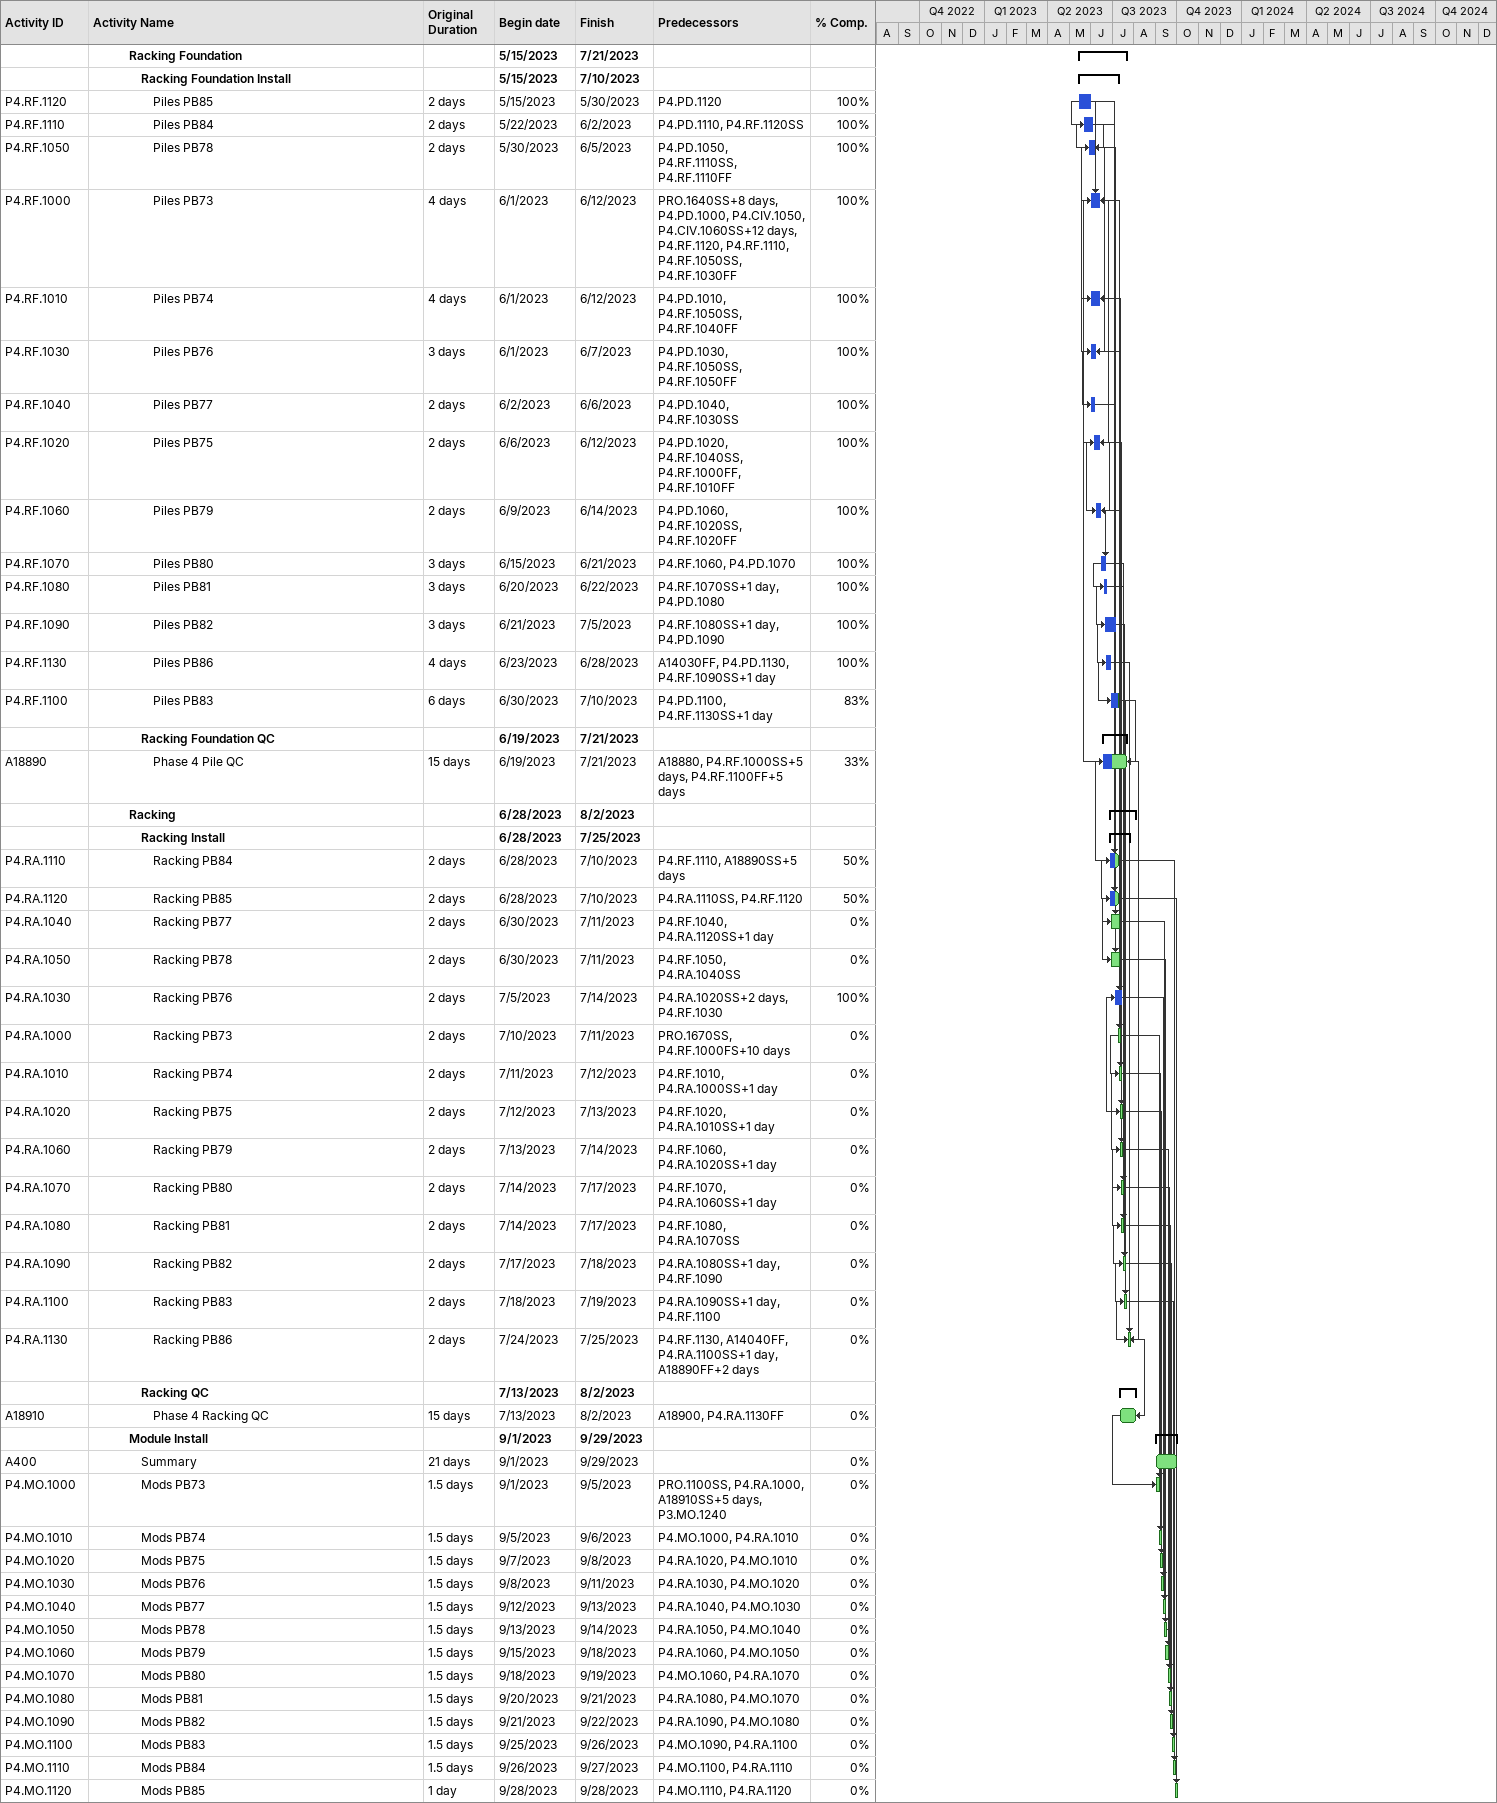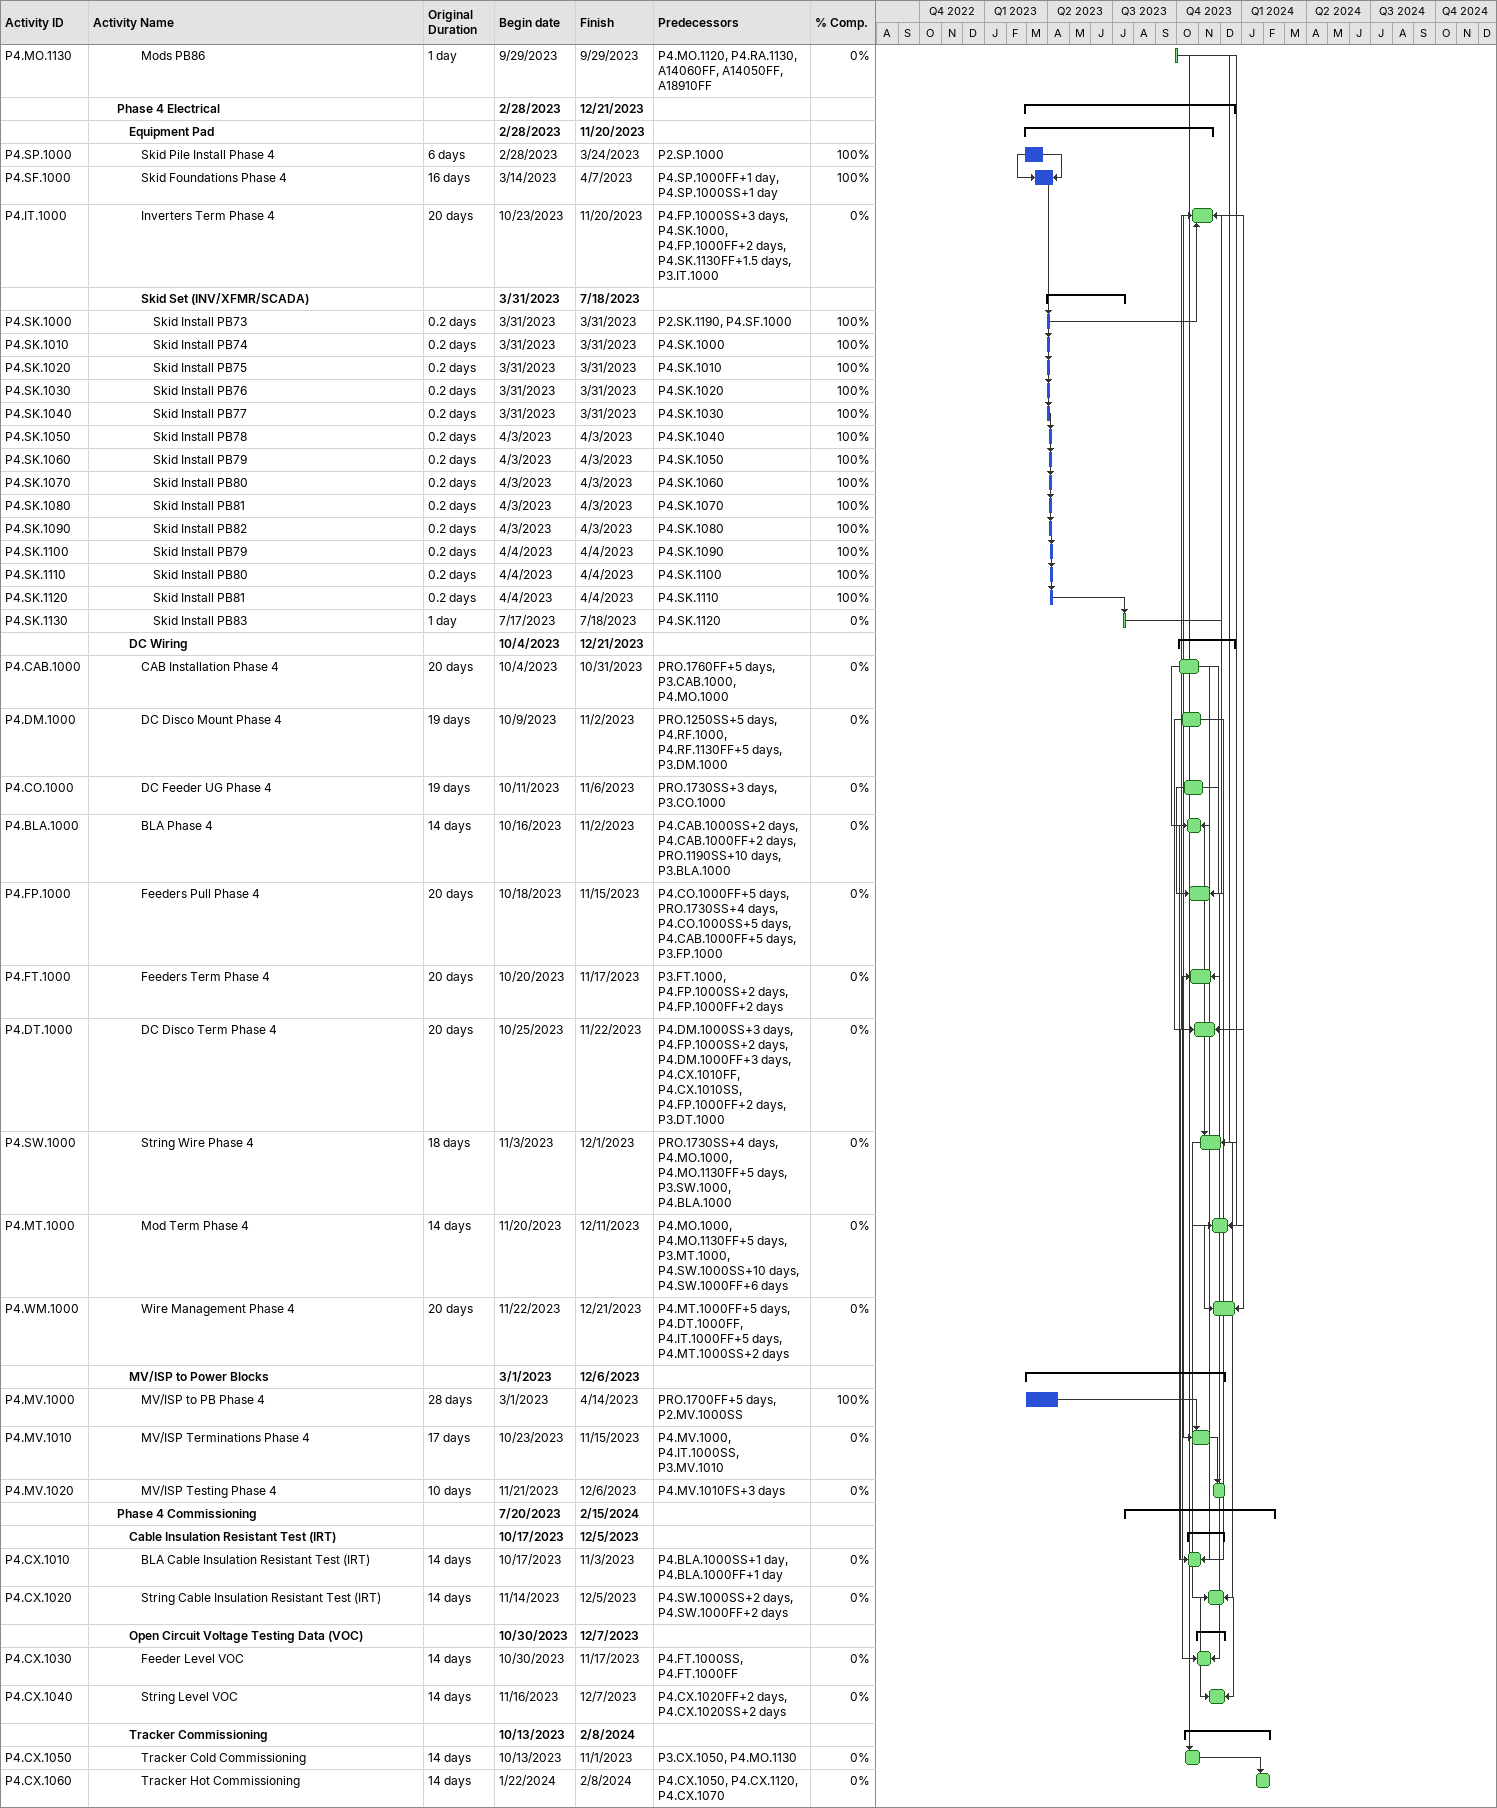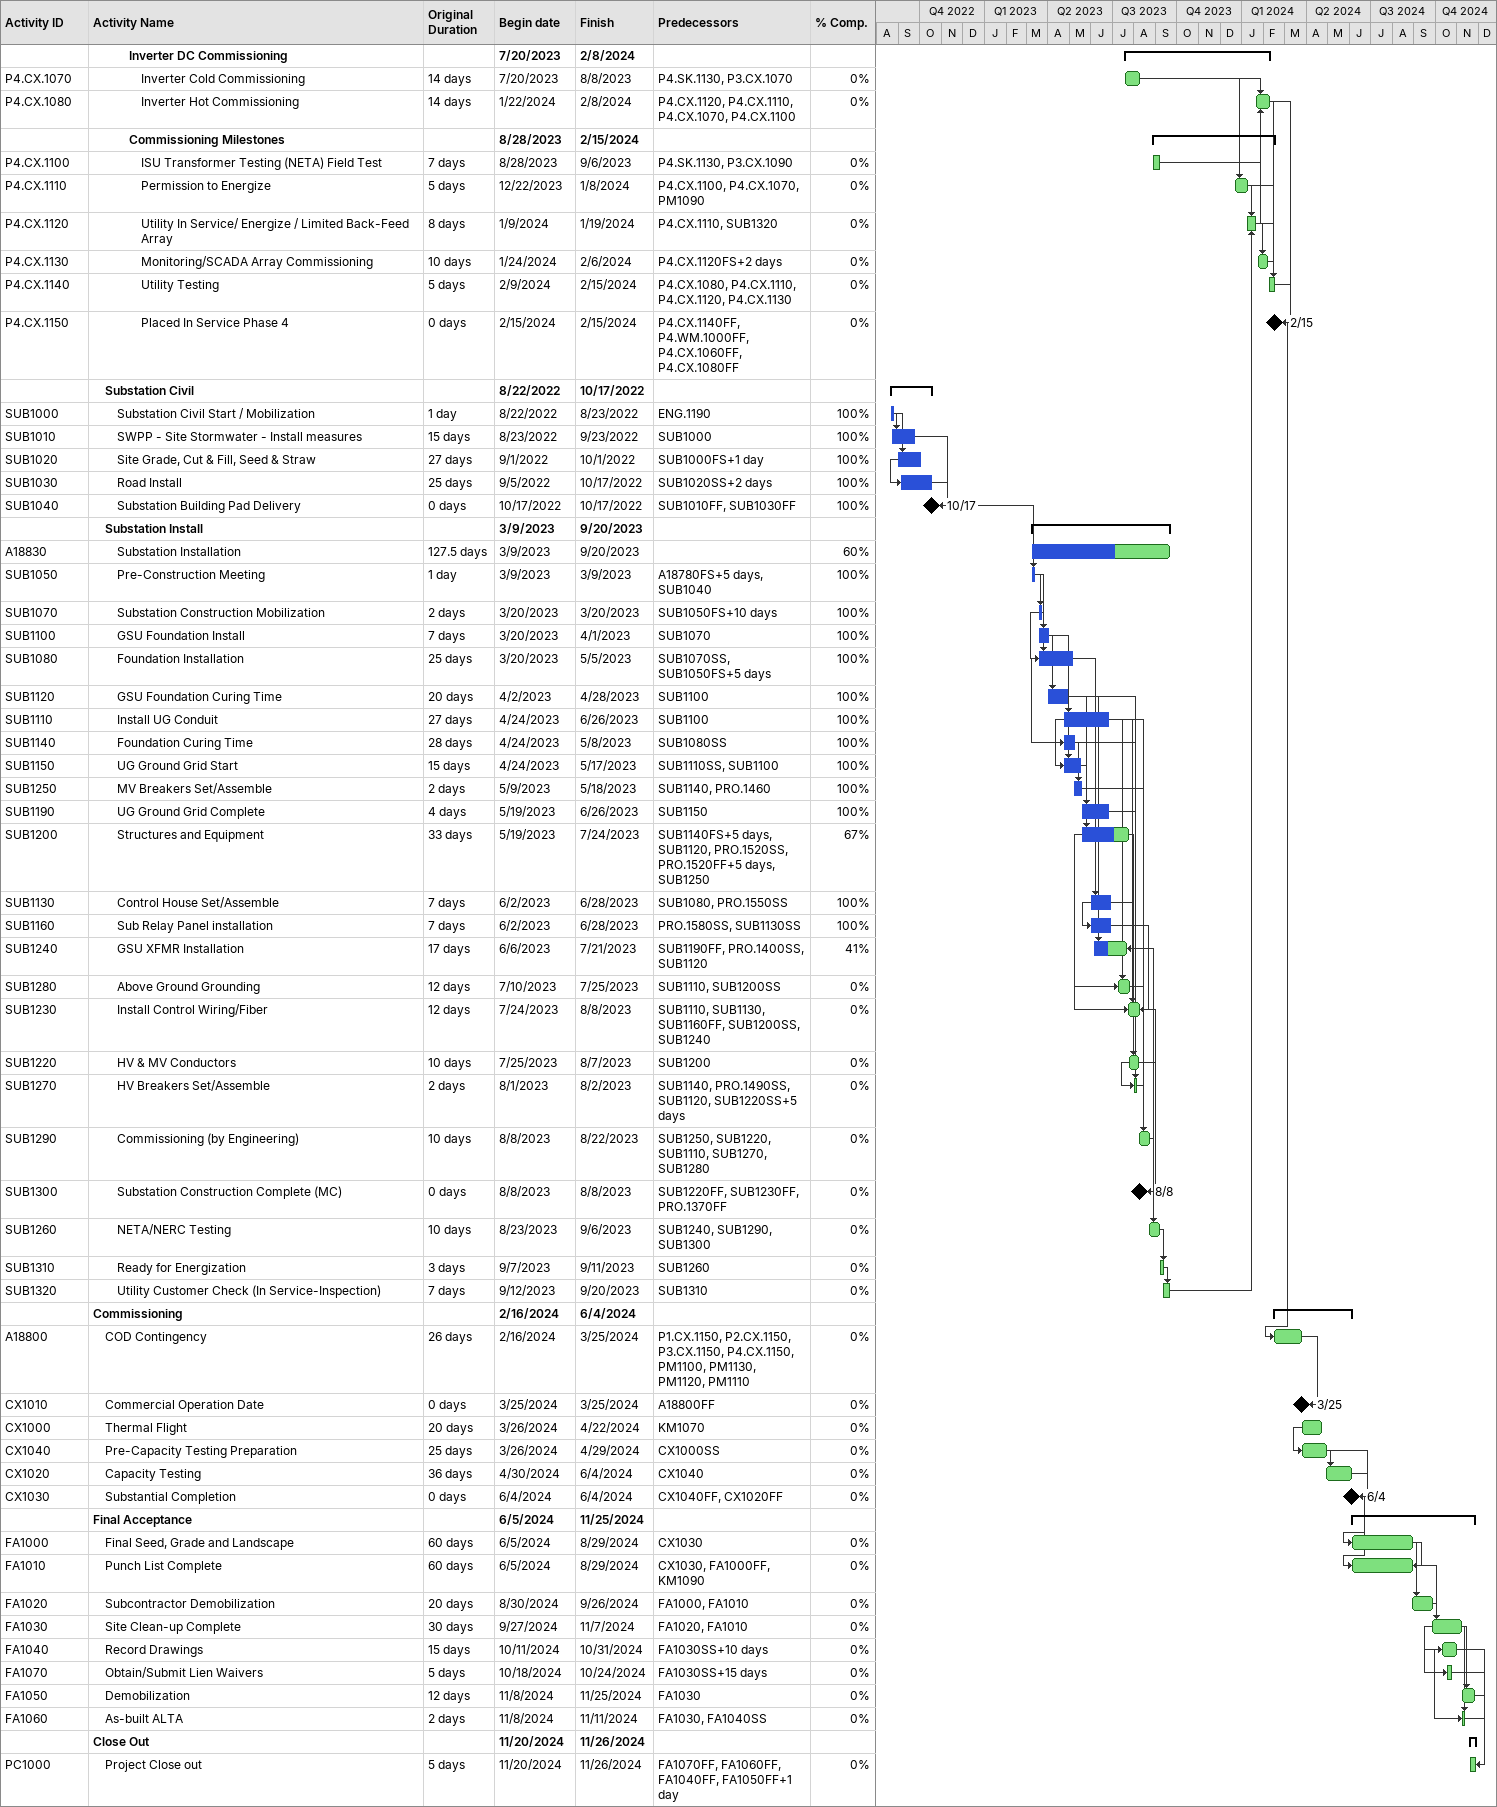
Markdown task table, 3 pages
| ID | Level | Task | Original duration | Start | Finish | Predecessors | % complete |
|---|---|---|---|---|---|---|---|
|  | 4 | **Racking Foundation** |  | 2023-05-15 | 2023-07-21 |  |  |
|  | 5 | **Racking Foundation Install** |  | 2023-05-15 | 2023-07-10 |  |  |
| P4.RF.1120 | 6 | Piles PB85 | 2d | 2023-05-15 | 2023-05-30 | P4.PD.1120 | 100 |
| P4.RF.1110 | 6 | Piles PB84 | 2d | 2023-05-22 | 2023-06-02 | P4.PD.1110, P4.RF.1120SS | 100 |
| P4.RF.1050 | 6 | Piles PB78 | 2d | 2023-05-30 | 2023-06-05 | P4.PD.1050, P4.RF.1110SS, P4.RF.1110FF | 100 |
| P4.RF.1000 | 6 | Piles PB73 | 4d | 2023-06-01 | 2023-06-12 | PRO.1640SS+8d, P4.PD.1000, P4.CIV.1050, P4.CIV.1060SS+12d, P4.RF.1120, P4.RF.1110, P4.RF.1050SS, P4.RF.1030FF | 100 |
| P4.RF.1010 | 6 | Piles PB74 | 4d | 2023-06-01 | 2023-06-12 | P4.PD.1010, P4.RF.1050SS, P4.RF.1040FF | 100 |
| P4.RF.1030 | 6 | Piles PB76 | 3d | 2023-06-01 | 2023-06-07 | P4.PD.1030, P4.RF.1050SS, P4.RF.1050FF | 100 |
| P4.RF.1040 | 6 | Piles PB77 | 2d | 2023-06-02 | 2023-06-06 | P4.PD.1040, P4.RF.1030SS | 100 |
| P4.RF.1020 | 6 | Piles PB75 | 2d | 2023-06-06 | 2023-06-12 | P4.PD.1020, P4.RF.1040SS, P4.RF.1000FF, P4.RF.1010FF | 100 |
| P4.RF.1060 | 6 | Piles PB79 | 2d | 2023-06-09 | 2023-06-14 | P4.PD.1060, P4.RF.1020SS, P4.RF.1020FF | 100 |
| P4.RF.1070 | 6 | Piles PB80 | 3d | 2023-06-15 | 2023-06-21 | P4.RF.1060, P4.PD.1070 | 100 |
| P4.RF.1080 | 6 | Piles PB81 | 3d | 2023-06-20 | 2023-06-22 | P4.RF.1070SS+1d, P4.PD.1080 | 100 |
| P4.RF.1090 | 6 | Piles PB82 | 3d | 2023-06-21 | 2023-07-05 | P4.RF.1080SS+1d, P4.PD.1090 | 100 |
| P4.RF.1130 | 6 | Piles PB86 | 4d | 2023-06-23 | 2023-06-28 | A14030FF, P4.PD.1130, P4.RF.1090SS+1d | 100 |
| P4.RF.1100 | 6 | Piles PB83 | 6d | 2023-06-30 | 2023-07-10 | P4.PD.1100, P4.RF.1130SS+1d | 83 |
|  | 5 | **Racking Foundation QC** |  | 2023-06-19 | 2023-07-21 |  |  |
| A18890 | 6 | Phase 4 Pile QC | 15d | 2023-06-19 | 2023-07-21 | A18880, P4.RF.1000SS+5d, P4.RF.1100FF+5d | 33 |
|  | 4 | **Racking** |  | 2023-06-28 | 2023-08-02 |  |  |
|  | 5 | **Racking Install** |  | 2023-06-28 | 2023-07-25 |  |  |
| P4.RA.1110 | 6 | Racking PB84 | 2d | 2023-06-28 | 2023-07-10 | P4.RF.1110, A18890SS+5d | 50 |
| P4.RA.1120 | 6 | Racking PB85 | 2d | 2023-06-28 | 2023-07-10 | P4.RA.1110SS, P4.RF.1120 | 50 |
| P4.RA.1040 | 6 | Racking PB77 | 2d | 2023-06-30 | 2023-07-11 | P4.RF.1040, P4.RA.1120SS+1d | 0 |
| P4.RA.1050 | 6 | Racking PB78 | 2d | 2023-06-30 | 2023-07-11 | P4.RF.1050, P4.RA.1040SS | 0 |
| P4.RA.1030 | 6 | Racking PB76 | 2d | 2023-07-05 | 2023-07-14 | P4.RA.1020SS+2d, P4.RF.1030 | 100 |
| P4.RA.1000 | 6 | Racking PB73 | 2d | 2023-07-10 | 2023-07-11 | PRO.1670SS, P4.RF.1000FS+10d | 0 |
| P4.RA.1010 | 6 | Racking PB74 | 2d | 2023-07-11 | 2023-07-12 | P4.RF.1010, P4.RA.1000SS+1d | 0 |
| P4.RA.1020 | 6 | Racking PB75 | 2d | 2023-07-12 | 2023-07-13 | P4.RF.1020, P4.RA.1010SS+1d | 0 |
| P4.RA.1060 | 6 | Racking PB79 | 2d | 2023-07-13 | 2023-07-14 | P4.RF.1060, P4.RA.1020SS+1d | 0 |
| P4.RA.1070 | 6 | Racking PB80 | 2d | 2023-07-14 | 2023-07-17 | P4.RF.1070, P4.RA.1060SS+1d | 0 |
| P4.RA.1080 | 6 | Racking PB81 | 2d | 2023-07-14 | 2023-07-17 | P4.RF.1080, P4.RA.1070SS | 0 |
| P4.RA.1090 | 6 | Racking PB82 | 2d | 2023-07-17 | 2023-07-18 | P4.RA.1080SS+1d, P4.RF.1090 | 0 |
| P4.RA.1100 | 6 | Racking PB83 | 2d | 2023-07-18 | 2023-07-19 | P4.RA.1090SS+1d, P4.RF.1100 | 0 |
| P4.RA.1130 | 6 | Racking PB86 | 2d | 2023-07-24 | 2023-07-25 | P4.RF.1130, A14040FF, P4.RA.1100SS+1d, A18890FF+2d | 0 |
|  | 5 | **Racking QC** |  | 2023-07-13 | 2023-08-02 |  |  |
| A18910 | 6 | Phase 4 Racking QC | 15d | 2023-07-13 | 2023-08-02 | A18900, P4.RA.1130FF | 0 |
|  | 4 | **Module Install** |  | 2023-09-01 | 2023-09-29 |  |  |
| A400 | 5 | Summary | 21d | 2023-09-01 | 2023-09-29 |  | 0 |
| P4.MO.1000 | 5 | Mods PB73 | 1.5d | 2023-09-01 | 2023-09-05 | PRO.1100SS, P4.RA.1000, A18910SS+5d, P3.MO.1240 | 0 |
| P4.MO.1010 | 5 | Mods PB74 | 1.5d | 2023-09-05 | 2023-09-06 | P4.MO.1000, P4.RA.1010 | 0 |
| P4.MO.1020 | 5 | Mods PB75 | 1.5d | 2023-09-07 | 2023-09-08 | P4.RA.1020, P4.MO.1010 | 0 |
| P4.MO.1030 | 5 | Mods PB76 | 1.5d | 2023-09-08 | 2023-09-11 | P4.RA.1030, P4.MO.1020 | 0 |
| P4.MO.1040 | 5 | Mods PB77 | 1.5d | 2023-09-12 | 2023-09-13 | P4.RA.1040, P4.MO.1030 | 0 |
| P4.MO.1050 | 5 | Mods PB78 | 1.5d | 2023-09-13 | 2023-09-14 | P4.RA.1050, P4.MO.1040 | 0 |
| P4.MO.1060 | 5 | Mods PB79 | 1.5d | 2023-09-15 | 2023-09-18 | P4.RA.1060, P4.MO.1050 | 0 |
| P4.MO.1070 | 5 | Mods PB80 | 1.5d | 2023-09-18 | 2023-09-19 | P4.MO.1060, P4.RA.1070 | 0 |
| P4.MO.1080 | 5 | Mods PB81 | 1.5d | 2023-09-20 | 2023-09-21 | P4.RA.1080, P4.MO.1070 | 0 |
| P4.MO.1090 | 5 | Mods PB82 | 1.5d | 2023-09-21 | 2023-09-22 | P4.RA.1090, P4.MO.1080 | 0 |
| P4.MO.1100 | 5 | Mods PB83 | 1.5d | 2023-09-25 | 2023-09-26 | P4.MO.1090, P4.RA.1100 | 0 |
| P4.MO.1110 | 5 | Mods PB84 | 1.5d | 2023-09-26 | 2023-09-27 | P4.MO.1100, P4.RA.1110 | 0 |
| P4.MO.1120 | 5 | Mods PB85 | 1d | 2023-09-28 | 2023-09-28 | P4.MO.1110, P4.RA.1120 | 0 |
| P4.MO.1130 | 5 | Mods PB86 | 1d | 2023-09-29 | 2023-09-29 | P4.MO.1120, P4.RA.1130, A14060FF, A14050FF, A18910FF | 0 |
|  | 3 | **Phase 4 Electrical** |  | 2023-02-28 | 2023-12-21 |  |  |
|  | 4 | **Equipment Pad** |  | 2023-02-28 | 2023-11-20 |  |  |
| P4.SP.1000 | 5 | Skid Pile Install Phase 4 | 6d | 2023-02-28 | 2023-03-24 | P2.SP.1000 | 100 |
| P4.SF.1000 | 5 | Skid Foundations Phase 4 | 16d | 2023-03-14 | 2023-04-07 | P4.SP.1000FF+1d, P4.SP.1000SS+1d | 100 |
| P4.IT.1000 | 5 | Inverters Term Phase 4 | 20d | 2023-10-23 | 2023-11-20 | P4.FP.1000SS+3d, P4.SK.1000, P4.FP.1000FF+2d, P4.SK.1130FF+1.5d, P3.IT.1000 | 0 |
|  | 5 | **Skid Set (INV/XFMR/SCADA)** |  | 2023-03-31 | 2023-07-18 |  |  |
| P4.SK.1000 | 6 | Skid Install PB73 | 0.2d | 2023-03-31 | 2023-03-31 | P2.SK.1190, P4.SF.1000 | 100 |
| P4.SK.1010 | 6 | Skid Install PB74 | 0.2d | 2023-03-31 | 2023-03-31 | P4.SK.1000 | 100 |
| P4.SK.1020 | 6 | Skid Install PB75 | 0.2d | 2023-03-31 | 2023-03-31 | P4.SK.1010 | 100 |
| P4.SK.1030 | 6 | Skid Install PB76 | 0.2d | 2023-03-31 | 2023-03-31 | P4.SK.1020 | 100 |
| P4.SK.1040 | 6 | Skid Install PB77 | 0.2d | 2023-03-31 | 2023-03-31 | P4.SK.1030 | 100 |
| P4.SK.1050 | 6 | Skid Install PB78 | 0.2d | 2023-04-03 | 2023-04-03 | P4.SK.1040 | 100 |
| P4.SK.1060 | 6 | Skid Install PB79 | 0.2d | 2023-04-03 | 2023-04-03 | P4.SK.1050 | 100 |
| P4.SK.1070 | 6 | Skid Install PB80 | 0.2d | 2023-04-03 | 2023-04-03 | P4.SK.1060 | 100 |
| P4.SK.1080 | 6 | Skid Install PB81 | 0.2d | 2023-04-03 | 2023-04-03 | P4.SK.1070 | 100 |
| P4.SK.1090 | 6 | Skid Install PB82 | 0.2d | 2023-04-03 | 2023-04-03 | P4.SK.1080 | 100 |
| P4.SK.1100 | 6 | Skid Install PB79 | 0.2d | 2023-04-04 | 2023-04-04 | P4.SK.1090 | 100 |
| P4.SK.1110 | 6 | Skid Install PB80 | 0.2d | 2023-04-04 | 2023-04-04 | P4.SK.1100 | 100 |
| P4.SK.1120 | 6 | Skid Install PB81 | 0.2d | 2023-04-04 | 2023-04-04 | P4.SK.1110 | 100 |
| P4.SK.1130 | 6 | Skid Install PB83 | 1d | 2023-07-17 | 2023-07-18 | P4.SK.1120 | 0 |
|  | 4 | **DC Wiring** |  | 2023-10-04 | 2023-12-21 |  |  |
| P4.CAB.1000 | 5 | CAB Installation Phase 4 | 20d | 2023-10-04 | 2023-10-31 | PRO.1760FF+5d, P3.CAB.1000, P4.MO.1000 | 0 |
| P4.DM.1000 | 5 | DC Disco Mount Phase 4 | 19d | 2023-10-09 | 2023-11-02 | PRO.1250SS+5d, P4.RF.1000, P4.RF.1130FF+5d, P3.DM.1000 | 0 |
| P4.CO.1000 | 5 | DC Feeder UG Phase 4 | 19d | 2023-10-11 | 2023-11-06 | PRO.1730SS+3d, P3.CO.1000 | 0 |
| P4.BLA.1000 | 5 | BLA Phase 4 | 14d | 2023-10-16 | 2023-11-02 | P4.CAB.1000SS+2d, P4.CAB.1000FF+2d, PRO.1190SS+10d, P3.BLA.1000 | 0 |
| P4.FP.1000 | 5 | Feeders Pull Phase 4 | 20d | 2023-10-18 | 2023-11-15 | P4.CO.1000FF+5d, PRO.1730SS+4d, P4.CO.1000SS+5d, P4.CAB.1000FF+5d, P3.FP.1000 | 0 |
| P4.FT.1000 | 5 | Feeders Term Phase 4 | 20d | 2023-10-20 | 2023-11-17 | P3.FT.1000, P4.FP.1000SS+2d, P4.FP.1000FF+2d | 0 |
| P4.DT.1000 | 5 | DC Disco Term Phase 4 | 20d | 2023-10-25 | 2023-11-22 | P4.DM.1000SS+3d, P4.FP.1000SS+2d, P4.DM.1000FF+3d, P4.CX.1010FF, P4.CX.1010SS, P4.FP.1000FF+2d, P3.DT.1000 | 0 |
| P4.SW.1000 | 5 | String Wire Phase 4 | 18d | 2023-11-03 | 2023-12-01 | PRO.1730SS+4d, P4.MO.1000, P4.MO.1130FF+5d, P3.SW.1000, P4.BLA.1000 | 0 |
| P4.MT.1000 | 5 | Mod Term Phase 4 | 14d | 2023-11-20 | 2023-12-11 | P4.MO.1000, P4.MO.1130FF+5d, P3.MT.1000, P4.SW.1000SS+10d, P4.SW.1000FF+6d | 0 |
| P4.WM.1000 | 5 | Wire Management Phase 4 | 20d | 2023-11-22 | 2023-12-21 | P4.MT.1000FF+5d, P4.DT.1000FF, P4.IT.1000FF+5d, P4.MT.1000SS+2d | 0 |
|  | 4 | **MV/ISP to Power Blocks** |  | 2023-03-01 | 2023-12-06 |  |  |
| P4.MV.1000 | 5 | MV/ISP to PB Phase 4 | 28d | 2023-03-01 | 2023-04-14 | PRO.1700FF+5d, P2.MV.1000SS | 100 |
| P4.MV.1010 | 5 | MV/ISP Terminations Phase 4 | 17d | 2023-10-23 | 2023-11-15 | P4.MV.1000, P4.IT.1000SS, P3.MV.1010 | 0 |
| P4.MV.1020 | 5 | MV/ISP Testing Phase 4 | 10d | 2023-11-21 | 2023-12-06 | P4.MV.1010FS+3d | 0 |
|  | 3 | **Phase 4 Commissioning** |  | 2023-07-20 | 2024-02-15 |  |  |
|  | 4 | **Cable Insulation Resistant Test (IRT)** |  | 2023-10-17 | 2023-12-05 |  |  |
| P4.CX.1010 | 5 | BLA Cable Insulation Resistant Test (IRT) | 14d | 2023-10-17 | 2023-11-03 | P4.BLA.1000SS+1d, P4.BLA.1000FF+1d | 0 |
| P4.CX.1020 | 5 | String Cable Insulation Resistant Test (IRT) | 14d | 2023-11-14 | 2023-12-05 | P4.SW.1000SS+2d, P4.SW.1000FF+2d | 0 |
|  | 4 | **Open Circuit Voltage Testing Data (VOC)** |  | 2023-10-30 | 2023-12-07 |  |  |
| P4.CX.1030 | 5 | Feeder Level VOC | 14d | 2023-10-30 | 2023-11-17 | P4.FT.1000SS, P4.FT.1000FF | 0 |
| P4.CX.1040 | 5 | String Level VOC | 14d | 2023-11-16 | 2023-12-07 | P4.CX.1020FF+2d, P4.CX.1020SS+2d | 0 |
|  | 4 | **Tracker Commissioning** |  | 2023-10-13 | 2024-02-08 |  |  |
| P4.CX.1050 | 5 | Tracker Cold Commissioning | 14d | 2023-10-13 | 2023-11-01 | P3.CX.1050, P4.MO.1130 | 0 |
| P4.CX.1060 | 5 | Tracker Hot Commissioning | 14d | 2024-01-22 | 2024-02-08 | P4.CX.1050, P4.CX.1120, P4.CX.1070 | 0 |
|  | 4 | **Inverter DC Commissioning** |  | 2023-07-20 | 2024-02-08 |  |  |
| P4.CX.1070 | 5 | Inverter Cold Commissioning | 14d | 2023-07-20 | 2023-08-08 | P4.SK.1130, P3.CX.1070 | 0 |
| P4.CX.1080 | 5 | Inverter Hot Commissioning | 14d | 2024-01-22 | 2024-02-08 | P4.CX.1120, P4.CX.1110, P4.CX.1070, P4.CX.1100 | 0 |
|  | 4 | **Commissioning Milestones** |  | 2023-08-28 | 2024-02-15 |  |  |
| P4.CX.1100 | 5 | ISU Transformer Testing (NETA) Field Test | 7d | 2023-08-28 | 2023-09-06 | P4.SK.1130, P3.CX.1090 | 0 |
| P4.CX.1110 | 5 | Permission to Energize | 5d | 2023-12-22 | 2024-01-08 | P4.CX.1100, P4.CX.1070, PM1090 | 0 |
| P4.CX.1120 | 5 | Utility In Service/ Energize / Limited Back-Feed Array | 8d | 2024-01-09 | 2024-01-19 | P4.CX.1110, SUB1320 | 0 |
| P4.CX.1130 | 5 | Monitoring/SCADA Array Commissioning | 10d | 2024-01-24 | 2024-02-06 | P4.CX.1120FS+2d | 0 |
| P4.CX.1140 | 5 | Utility Testing | 5d | 2024-02-09 | 2024-02-15 | P4.CX.1080, P4.CX.1110, P4.CX.1120, P4.CX.1130 | 0 |
| P4.CX.1150 | 5 | Placed In Service Phase 4 | 0d | 2024-02-15 | 2024-02-15 | P4.CX.1140FF, P4.WM.1000FF, P4.CX.1060FF, P4.CX.1080FF | 0 |
|  | 2 | **Substation Civil** |  | 2022-08-22 | 2022-10-17 |  |  |
| SUB1000 | 3 | Substation Civil Start / Mobilization | 1d | 2022-08-22 | 2022-08-23 | ENG.1190 | 100 |
| SUB1010 | 3 | SWPP - Site Stormwater - Install measures | 15d | 2022-08-23 | 2022-09-23 | SUB1000 | 100 |
| SUB1020 | 3 | Site Grade, Cut & Fill, Seed & Straw | 27d | 2022-09-01 | 2022-10-01 | SUB1000FS+1d | 100 |
| SUB1030 | 3 | Road Install | 25d | 2022-09-05 | 2022-10-17 | SUB1020SS+2d | 100 |
| SUB1040 | 3 | Substation Building Pad Delivery | 0d | 2022-10-17 | 2022-10-17 | SUB1010FF, SUB1030FF | 100 |
|  | 2 | **Substation Install** |  | 2023-03-09 | 2023-09-20 |  |  |
| A18830 | 3 | Substation Installation | 127.5d | 2023-03-09 | 2023-09-20 |  | 60 |
| SUB1050 | 3 | Pre-Construction Meeting | 1d | 2023-03-09 | 2023-03-09 | A18780FS+5d, SUB1040 | 100 |
| SUB1070 | 3 | Substation Construction Mobilization | 2d | 2023-03-20 | 2023-03-20 | SUB1050FS+10d | 100 |
| SUB1100 | 3 | GSU Foundation Install | 7d | 2023-03-20 | 2023-04-01 | SUB1070 | 100 |
| SUB1080 | 3 | Foundation Installation | 25d | 2023-03-20 | 2023-05-05 | SUB1070SS, SUB1050FS+5d | 100 |
| SUB1120 | 3 | GSU Foundation Curing Time | 20d | 2023-04-02 | 2023-04-28 | SUB1100 | 100 |
| SUB1110 | 3 | Install UG Conduit | 27d | 2023-04-24 | 2023-06-26 | SUB1100 | 100 |
| SUB1140 | 3 | Foundation Curing Time | 28d | 2023-04-24 | 2023-05-08 | SUB1080SS | 100 |
| SUB1150 | 3 | UG Ground Grid Start | 15d | 2023-04-24 | 2023-05-17 | SUB1110SS, SUB1100 | 100 |
| SUB1250 | 3 | MV Breakers Set/Assemble | 2d | 2023-05-09 | 2023-05-18 | SUB1140, PRO.1460 | 100 |
| SUB1190 | 3 | UG Ground Grid Complete | 4d | 2023-05-19 | 2023-06-26 | SUB1150 | 100 |
| SUB1200 | 3 | Structures and Equipment | 33d | 2023-05-19 | 2023-07-24 | SUB1140FS+5d, SUB1120, PRO.1520SS, PRO.1520FF+5d, SUB1250 | 67 |
| SUB1130 | 3 | Control House Set/Assemble | 7d | 2023-06-02 | 2023-06-28 | SUB1080, PRO.1550SS | 100 |
| SUB1160 | 3 | Sub Relay Panel installation | 7d | 2023-06-02 | 2023-06-28 | PRO.1580SS, SUB1130SS | 100 |
| SUB1240 | 3 | GSU XFMR Installation | 17d | 2023-06-06 | 2023-07-21 | SUB1190FF, PRO.1400SS, SUB1120 | 41 |
| SUB1280 | 3 | Above Ground Grounding | 12d | 2023-07-10 | 2023-07-25 | SUB1110, SUB1200SS | 0 |
| SUB1230 | 3 | Install Control Wiring/Fiber | 12d | 2023-07-24 | 2023-08-08 | SUB1110, SUB1130, SUB1160FF, SUB1200SS, SUB1240 | 0 |
| SUB1220 | 3 | HV & MV Conductors | 10d | 2023-07-25 | 2023-08-07 | SUB1200 | 0 |
| SUB1270 | 3 | HV Breakers Set/Assemble | 2d | 2023-08-01 | 2023-08-02 | SUB1140, PRO.1490SS, SUB1120, SUB1220SS+5d | 0 |
| SUB1290 | 3 | Commissioning (by Engineering) | 10d | 2023-08-08 | 2023-08-22 | SUB1250, SUB1220, SUB1110, SUB1270, SUB1280 | 0 |
| SUB1300 | 3 | Substation Construction Complete (MC) | 0d | 2023-08-08 | 2023-08-08 | SUB1220FF, SUB1230FF, PRO.1370FF | 0 |
| SUB1260 | 3 | NETA/NERC Testing | 10d | 2023-08-23 | 2023-09-06 | SUB1240, SUB1290, SUB1300 | 0 |
| SUB1310 | 3 | Ready for Energization | 3d | 2023-09-07 | 2023-09-11 | SUB1260 | 0 |
| SUB1320 | 3 | Utility Customer Check (In Service-Inspection) | 7d | 2023-09-12 | 2023-09-20 | SUB1310 | 0 |
|  | 1 | **Commissioning** |  | 2024-02-16 | 2024-06-04 |  |  |
| A18800 | 2 | COD Contingency | 26d | 2024-02-16 | 2024-03-25 | P1.CX.1150, P2.CX.1150, P3.CX.1150, P4.CX.1150, PM1100, PM1130, PM1120, PM1110 | 0 |
| CX1010 | 2 | Commercial Operation Date | 0d | 2024-03-25 | 2024-03-25 | A18800FF | 0 |
| CX1000 | 2 | Thermal Flight | 20d | 2024-03-26 | 2024-04-22 | KM1070 | 0 |
| CX1040 | 2 | Pre-Capacity Testing Preparation | 25d | 2024-03-26 | 2024-04-29 | CX1000SS | 0 |
| CX1020 | 2 | Capacity Testing | 36d | 2024-04-30 | 2024-06-04 | CX1040 | 0 |
| CX1030 | 2 | Substantial Completion | 0d | 2024-06-04 | 2024-06-04 | CX1040FF, CX1020FF | 0 |
|  | 1 | **Final Acceptance** |  | 2024-06-05 | 2024-11-25 |  |  |
| FA1000 | 2 | Final Seed, Grade and Landscape | 60d | 2024-06-05 | 2024-08-29 | CX1030 | 0 |
| FA1010 | 2 | Punch List Complete | 60d | 2024-06-05 | 2024-08-29 | CX1030, FA1000FF, KM1090 | 0 |
| FA1020 | 2 | Subcontractor Demobilization | 20d | 2024-08-30 | 2024-09-26 | FA1000, FA1010 | 0 |
| FA1030 | 2 | Site Clean-up Complete | 30d | 2024-09-27 | 2024-11-07 | FA1020, FA1010 | 0 |
| FA1040 | 2 | Record Drawings | 15d | 2024-10-11 | 2024-10-31 | FA1030SS+10d | 0 |
| FA1070 | 2 | Obtain/Submit Lien Waivers | 5d | 2024-10-18 | 2024-10-24 | FA1030SS+15d | 0 |
| FA1050 | 2 | Demobilization | 12d | 2024-11-08 | 2024-11-25 | FA1030 | 0 |
| FA1060 | 2 | As-built ALTA | 2d | 2024-11-08 | 2024-11-11 | FA1030, FA1040SS | 0 |
|  | 1 | **Close Out** |  | 2024-11-20 | 2024-11-26 |  |  |
| PC1000 | 2 | Project Close out | 5d | 2024-11-20 | 2024-11-26 | FA1070FF, FA1060FF, FA1040FF, FA1050FF+1d | 0 |
